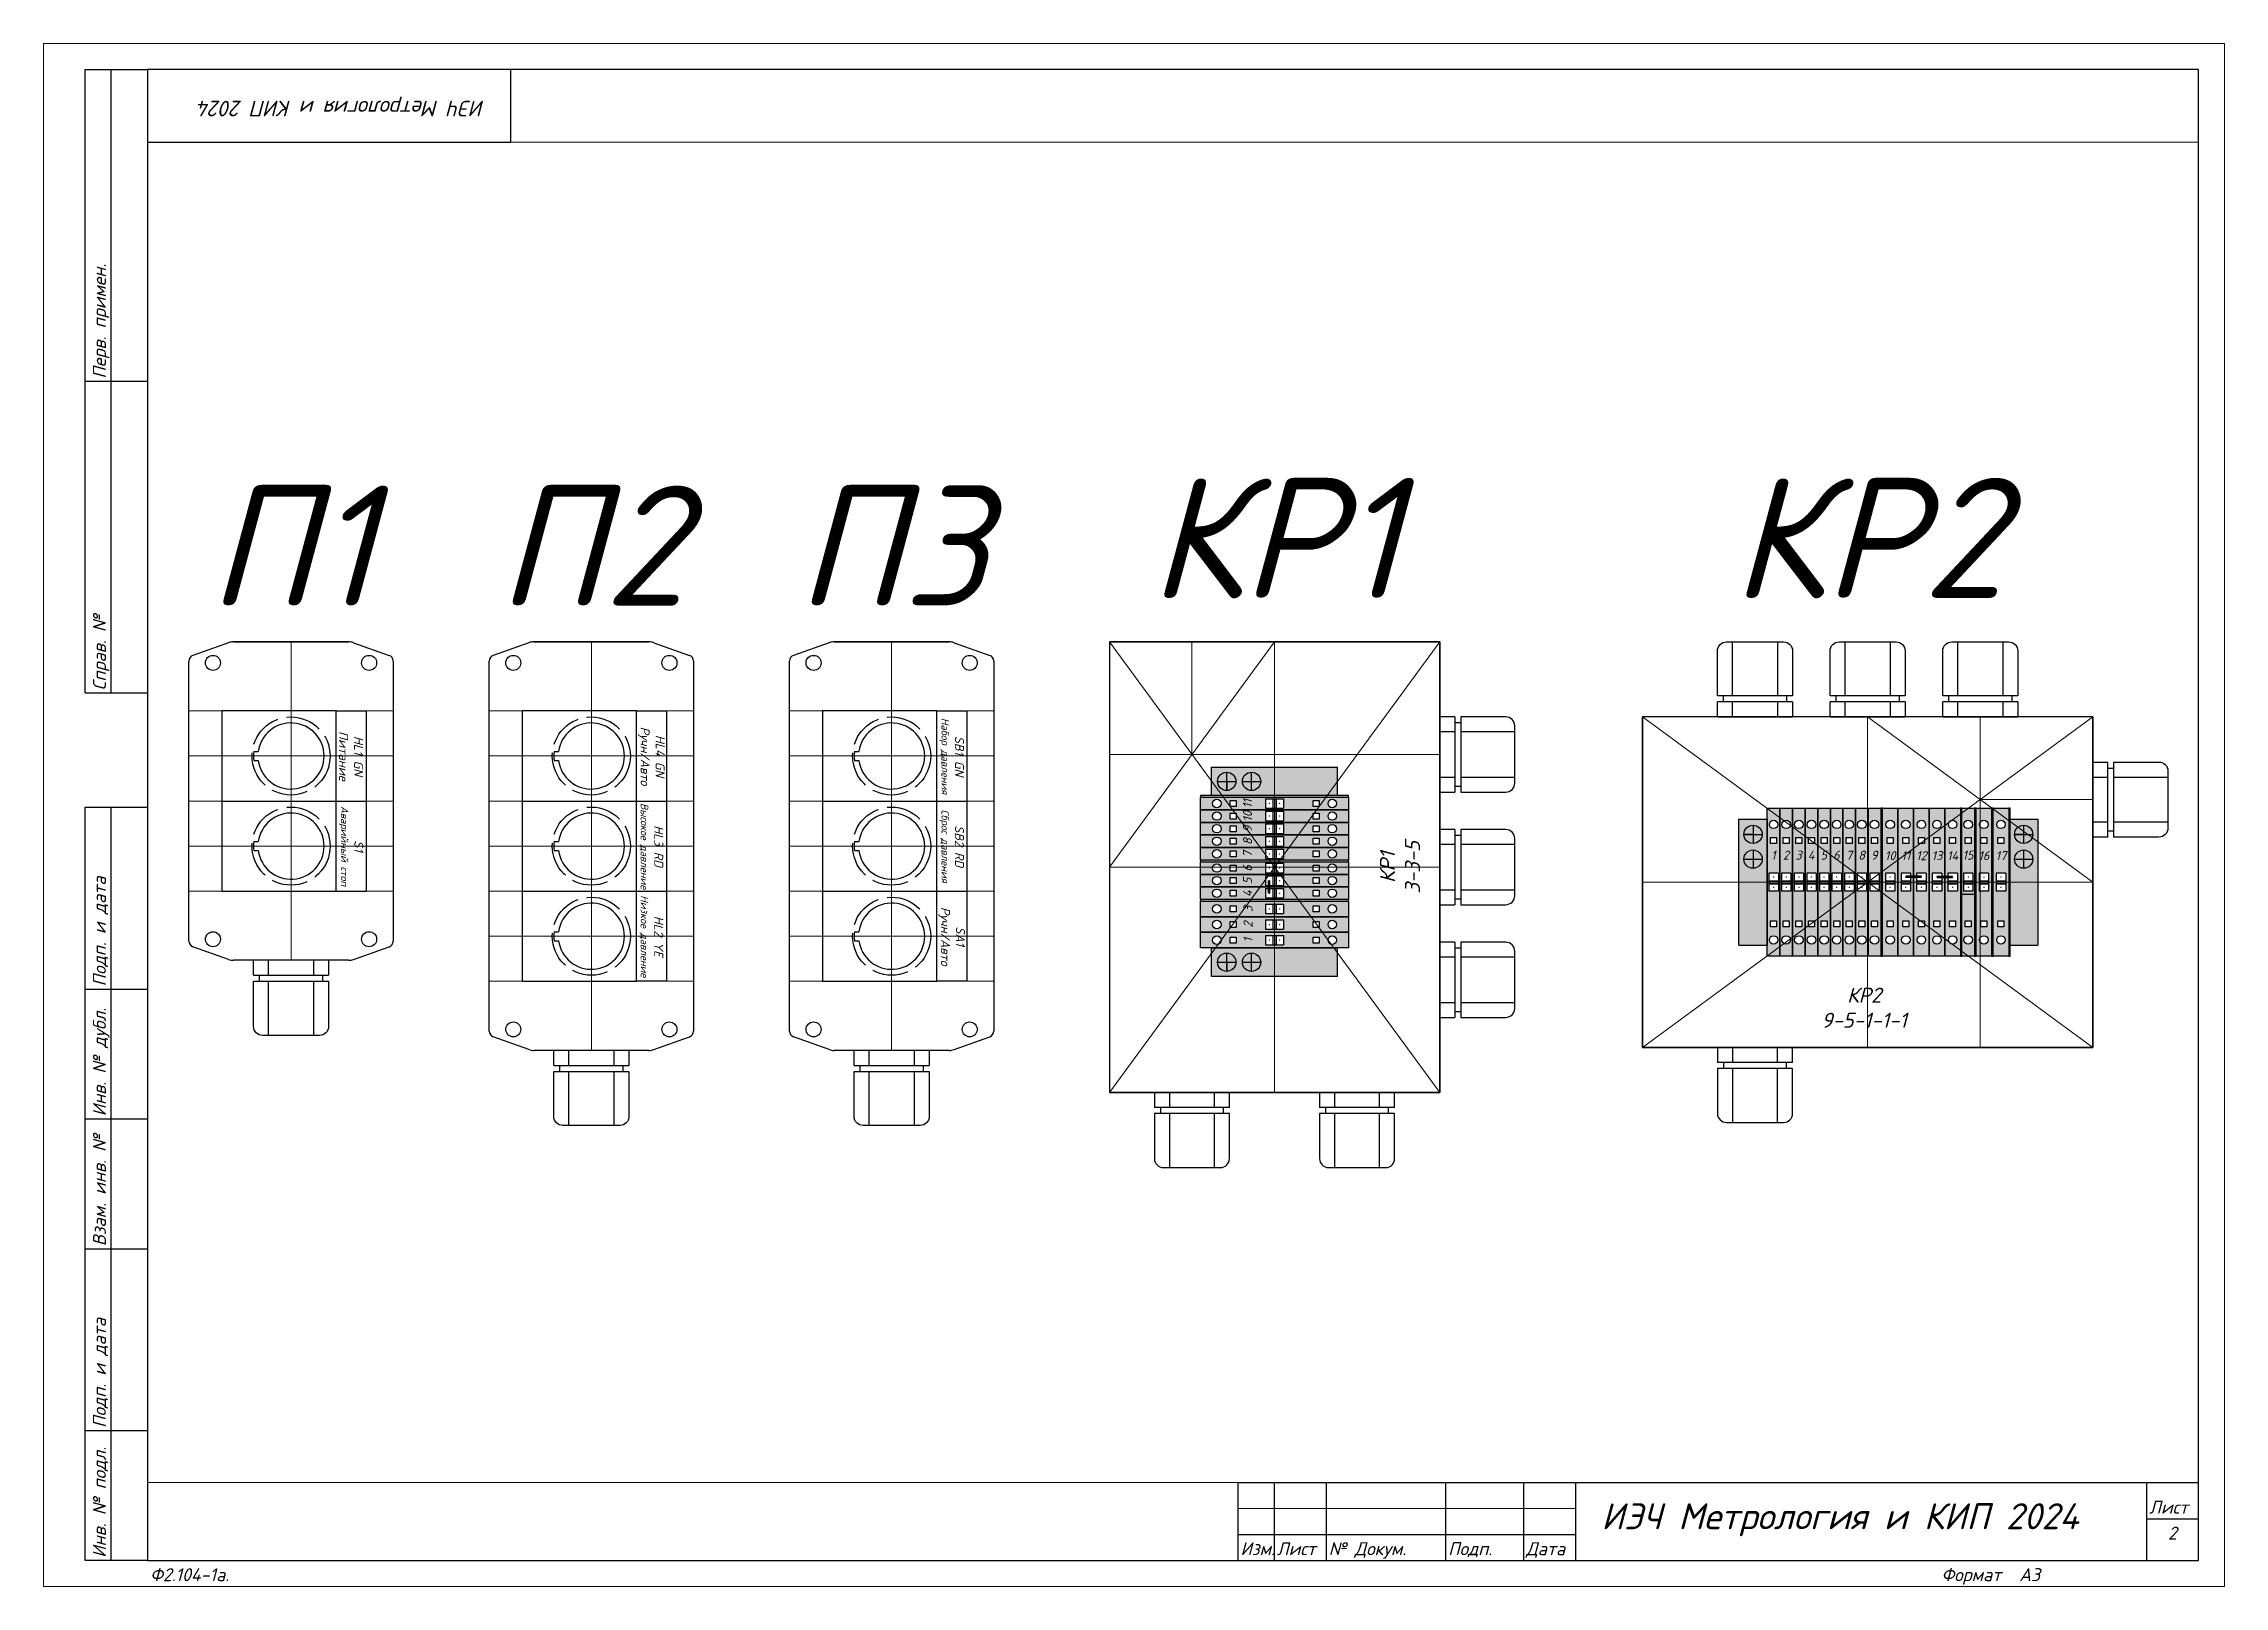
# Paper-space layout 'Посты' of a CAD drawing. Header units: millimetres. Extents: x 0 to 420, y 0 to 297.
# The model-space entities are those that its viewports show. They can reach past a viewport. Long polylines and large blocks are cut down to what shows.
import ezdxf
from ezdxf.enums import TextEntityAlignment as Align

# ---------------------------------------------------------------- set-up
doc = ezdxf.new("R2010")
doc.units = ezdxf.units.MM
doc.linetypes.add('Ш4х1_Гост_ЕСКД', pattern=[5, 4, -1])
for name, color, linetype, lineweight in [('4', 4, 'Continuous', 15), ('Основная', 7, 'Continuous', 30), ('Перемычка', 6, 'Continuous', 140), ('Штриховая', 7, 'Ш4х1_Гост_ЕСКД', 30)]:
    doc.layers.add(name, color=color, linetype=linetype, lineweight=lineweight)
doc.layers.add('Привязки', color=2, linetype='Continuous', lineweight=0, plot=False, transparency=0.8)
doc.layers.add('рамка', color=253, linetype='Continuous', lineweight=5, transparency=0.8)
doc.styles.add('текст', font='isocpeui.ttf')

# ---------------------------------------------------------------- blocks, each defined once
blk = doc.blocks.new('*U110')
for p, q in [((8, 232), (8, 292)), ((8, 292), (20, 292)), ((13, 232), (13, 292)), ((90, 292), (90, 292)), ((90, 292), (90, 292)), ((90, 278), (90, 292)), ((90, 292), (90, 292)), ((90, 292), (90, 292)), ((90, 292), (90, 292)), ((20, 278), (90, 278)), ((8, 232), (20, 232)), ((8, 172), (8, 232)), ((13, 172), (13, 232)), ((8, 172), (20, 172)), ((8, 115), (8, 150)), ((8, 150), (20, 150)), ((13, 115), (13, 150)), ((8, 90), (8, 115)), ((8, 115), (20, 115)), ((13, 90), (13, 115)), ((8, 65), (8, 90)), ((8, 90), (20, 90)), ((13, 65), (13, 90)), ((8, 30), (8, 65)), ((8, 65), (20, 65)), ((13, 30), (13, 65)), ((8, 5), (8, 30)), ((8, 30), (20, 30)), ((13, 5), (13, 30)), ((230, 20), (415, 20)), ((230, 20), (230, 5)), ((237, 20), (237, 5)), ((247, 20), (247, 5)), ((270, 20), (270, 5)), ((285, 20), (285, 5)), ((295, 20), (295, 5)), ((405, 20), (405, 5)), ((415, 20), (415, 20)), ((415, 20), (415, 20)), ((405, 13), (415, 13)), ((230, 10), (295, 10)), ((20, 5), (8, 5)), ((230, 5), (295, 5)), ((415, 5), (415, 5)), ((415, 5), (415, 5)), ((415, 5), (415, 5)), ((415, 5), (415, 5)), ((415, 5), (415, 5)), ((415, 5), (415, 5)), ((415, 5), (415, 5))]:
    blk.add_line(p, q)
blk.add_lwpolyline([(20, 5), (415, 5), (415, 292), (20, 292)], close=True)
at = {"layer": '4'}
for p, q in [((230, 15), (295, 15)), ((415, 5), (415, 5)), ((415, 5), (415, 5)), ((415, 5), (415, 5)), ((415, 5), (415, 5)), ((415, 5), (415, 5)), ((415, 5), (415, 5)), ((415, 5), (415, 5)), ((415, 5), (415, 5)), ((415, 5), (415, 5))]:
    blk.add_line(p, q, dxfattribs=at)
at = {"layer": 'Привязки'}
blk.add_lwpolyline([(0, 0), (420, 0), (420, 297), (0, 297)], close=True, dxfattribs=at)
at = {"layer": 'рамка'}
blk.add_lwpolyline([(0, 297), (420, 297), (420, 0), (0, 0)], close=True, dxfattribs=at)
at = {"style": 'текст'}
for s, p in [('Перв. примен.', (12, 232.5)), ('Справ. №', (12, 172.5)), ('Подп. и дата', (12, 115.5)), ('Инв. № дубл.', (12, 90.5)), ('Взам. инв. №', (12, 65.5)), ('Подп. и дата', (12, 30.5)), ('Инв. № подл.', (12, 5.5))]:
    blk.add_text(s, height=2.5, rotation=90, dxfattribs=at).set_placement(p)
for s, height, p in [('Лист', 2.5, (405.5, 14)), ('Изм.', 2.5, (230.5, 6)), ('Лист', 2.5, (237.5, 6)), ('№ Докум.', 2.5, (247.5, 6)), ('Подп.', 2.5, (270.5, 6)), ('Дата', 2.5, (285.5, 6)), ('Ф2.104-1.', 0.005, (20, 4.99)), ('Разраб.', 0.0000135, (415, 5)), ('Пров.', 0.0000135, (415, 5)), ('Т.контр.', 0.0000135, (415, 5)), ('Н.контр.', 0.0000135, (415, 5)), ('Утв.', 0.0000135, (415, 5)), ('Лит.', 0.0000135, (415, 5)), ('Масса', 0.0000135, (415, 5)), ('Масштаб', 0.0000135, (415, 5)), ('Листов', 0.0000135, (415, 5)), ('Ф2.104-1а.', 2.5, (20.5, 1)), ('Формат', 2.5, (365.5, 1)), ('А3', 2.5, (380.5, 1)), ('А4', 0.025, (419.61, 0.01)), ('А2', 0.00833, (419.87, 0)), ('А1', 0.00625, (419.9, 0)), ('А0', 0.005, (419.92, 0))]:
    blk.add_text(s, height=height, dxfattribs=at).set_placement(p)
for tag, p, height in [('12', (90, 292), 0.00000373), ('13', (90, 292), 0.00000373), ('27', (90, 292), 0.00000522), ('29', (105, 249), 3.5), ('ИЗМ2', (230.5, 16), 2.5), ('ЛИСТИЗМ2', (237.5, 16), 2.5), ('№ДОКУМИЗМ2', (247.5, 16), 2.5), ('28', (415, 20), 0.0000438), ('ИЗМ1', (230.5, 11), 2.5), ('ЛИСТИЗМ1', (237.5, 11), 2.5), ('№ДОКУМИЗМ1', (247.5, 11), 2.5), ('ПОДПИЗМ1', (270.5, 11), 2.5), ('ДАТАИЗМ1', (285.5, 11), 2.5), ('ДАТАНКОНТР', (285.5, 11), 2.5), ('ОБОЗНАЧЕНИЕ', (300, 11), 5), ('ДАТАУТВ', (285.5, 6), 2.5), ('РАЗРАБ', (415, 5), 0.0000135), ('ЛИСТОВ', (415, 5), 0.0000135), ('ПРОВ', (415, 5), 0.0000135), ('ТКОНТР', (415, 5), 0.0000135), ('НКОНТР', (415, 5), 0.0000135), ('УТВ', (415, 5), 0.0000135), ('10', (415, 5), 0.0000135), ('11', (415, 5), 0.0000135), ('ПОДПИЗМ2', (415, 5), 0.0000135), ('ДАТАИЗМ2', (415, 5), 0.0000135), ('ИЗМ3', (415, 5), 0.0000135), ('ЛИСТИЗМ3', (415, 5), 0.0000135), ('№ДОКУМИЗМ3', (415, 5), 0.0000135), ('ПОДПИЗМ3', (415, 5), 0.0000135), ('ДАТАИЗМ3', (415, 5), 0.0000135), ('ИЗМ4', (415, 5), 0.0000135), ('ЛИСТИЗМ4', (415, 5), 0.0000135), ('№ДОКУМИЗМ4', (415, 5), 0.0000135), ('ПОДПИЗМ4', (415, 5), 0.0000135), ('ДАТАИЗМ4', (415, 5), 0.0000135), ('ДАТАРАЗРАБ', (415, 5), 0.0000135), ('ДАТАПРОВ', (415, 5), 0.0000135), ('ДАТАТКОНТР', (415, 5), 0.0000135)]:
    blk.add_attdef(tag, p, '', height=height, dxfattribs=at)
for tag, p, height, rotation in [('ОБОЗНАЧЕНИЕ-ВЕРХ', (85, 286), 3.5, 180), ('ПРИМЕНЯЕМОСТЬ', (19, 232.5), 2.5, 90), ('СПРАВ№', (19, 172.5), 2.5, 90), ('ДАТАУЧЁТАДУБЛ', (19, 115.5), 2.5, 90), ('ИНВ№ДУБЛ', (19, 90.5), 2.5, 90), ('ВЗАМИНВ№', (19, 65.5), 2.5, 90), ('ДАТАУЧЁТА', (19, 30.5), 2.5, 90), ('ИНВ№ПОДЛ', (19, 5.5), 2.5, 90)]:
    blk.add_attdef(tag, p, '', height=height, rotation=rotation, dxfattribs=at)
blk.add_attdef('30', text='', height=5, dxfattribs=at).set_placement((355, 34), align=Align.MIDDLE)
for tag, height, p in [('ЛИСТ', 2.5, (410, 9)), ('НАИМЕНОВАНИЕ1', 0.000027, (415, 5)), ('НАИМЕНОВАНИЕ2', 0.0000189, (415, 5)), ('НАИМЕНОВАНИЕ3', 0.0000189, (415, 5)), ('НАИМЕНОВАНИЕ4', 0.0000135, (415, 5)), ('МАССА', 0.0000189, (415, 5)), ('МАСШТАБ', 0.0000189, (415, 5)), ('МАТЕРИАЛ1', 0.0000135, (415, 5)), ('МАТЕРИАЛ2', 0.0000135, (415, 5)), ('МАТЕРИАЛ3', 0.0000135, (415, 5)), ('ПРЕДПРИЯТИЕ1', 0.0000189, (415, 5)), ('ПРЕДПРИЯТИЕ2', 0.0000189, (415, 5)), ('ПРЕДПРИЯТИЕ3', 0.0000189, (415, 5))]:
    blk.add_attdef(tag, text='', height=height, dxfattribs=at).set_placement(p, align=Align.CENTER)
for tag in ['ЛИТЕРА', 'ЛИТЕРА2', 'ЛИТЕРА3']:
    blk.add_attdef(tag, text='', height=0.0000135, dxfattribs=at).set_placement((415, 5), align=Align.RIGHT)
for tag in ['ИНДЕКС', 'ИНДЕКС2', 'ИНДЕКС3']:
    blk.add_attdef(tag, text='', height=0.0000135, dxfattribs=at).set_placement((415, 5), align=Align.TOP_LEFT)
blk = doc.blocks.new('Кнопочный пост на 2 отв')
at = {"layer": 'Основная'}
for p, q in [((13.18, 52.71), (1.33, 48.47)), ((14.87, 53), (53.13, 53)), ((53.13, 53), (14.87, 53)), ((34, 53), (14.87, 53)), ((54.82, 52.71), (66.67, 48.47)), ((0, -46.59), (0, 46.59)), ((68, 46.59), (68, -46.59)), ((49, 30), (11, 30)), ((11, 30), (11, 0)), ((49, 30), (59, 30)), ((49, -30), (49, 30)), ((59, 30), (59, -30)), ((21.59, 16.5), (23.1, 16.5)), ((21.59, 13.5), (23.1, 13.5)), ((11, 0), (49, 0)), ((11, 0), (11, -30)), ((49, 0), (59, 0)), ((21.59, -13.5), (23.1, -13.5)), ((21.59, -16.5), (23.1, -16.5)), ((11, -30), (11, -30)), ((11, -30), (49, -30)), ((49, -30), (59, -30)), ((13.18, -52.71), (1.33, -48.47)), ((54.82, -52.71), (66.67, -48.47)), ((53.13, -53), (14.87, -53)), ((34, -53), (14.87, -53))]:
    blk.add_line(p, q, dxfattribs=at)
for centre in [(8, 46), (60, 46), (8, -46), (60, -46)]:
    blk.add_circle(centre, 2.5, dxfattribs=at)
for centre, radius, start, end in [((14.87, 48), 5, 90, 109.65382), ((53.13, 48), 5, 70.34618, 90), ((2, 46.59), 2, 109.65382, 180), ((66, 46.59), 2, 0, 70.34618), ((34, 15), 11, 187.83748, 172.16252), ((34, 15), 12.5, 173.1079, 186.8921), ((34, -15), 11, 187.83748, 172.16252), ((34, -15), 12.5, 173.1079, 186.8921), ((2, -46.59), 2, 180, 250.34618), ((66, -46.59), 2, 289.65382, 0), ((14.87, -48), 5, 250.34618, 270), ((53.13, -48), 5, 270, 289.65382)]:
    blk.add_arc(centre, radius, start, end, dxfattribs=at)
at = {"layer": 'Привязки'}
for p, q in [((34, 53), (34, -53)), ((34, 30), (0, 30)), ((11, -30), (11, 30)), ((34, 30), (68, 30)), ((49, -15), (49, 30)), ((68, 15), (0, 15)), ((34, -15), (34, 15)), ((34, 0), (0, 0)), ((34, 0), (68, 0)), ((0, -15), (68, -15)), ((34, -45), (34, -15)), ((49, -15), (49, -30)), ((34, -30), (0, -30)), ((34, -30), (68, -30))]:
    blk.add_line(p, q, dxfattribs=at)
at = {"layer": 'Штриховая'}
for centre in [(34, 15), (34, -15)]:
    blk.add_circle(centre, 13, dxfattribs=at)
at = {"style": 'текст'}
blk.add_attdef('№', text='', height=40, dxfattribs=at).set_placement((34, 53), align=Align.BOTTOM_CENTER)
blk = doc.blocks.new('Сальник')
at = {"layer": 'Основная'}
for p, q in [((-12.5, 0), (-12.5, -5)), ((-12.5, 0), (12.5, 0)), ((-7.5, 0), (-7.5, -5)), ((7.5, -5), (7.5, 0)), ((12.5, -5), (12.5, 0)), ((12.5, -5), (-12.5, -5)), ((12.5, -7), (-12.5, -7)), ((-12.5, -7), (-12.5, -22)), ((-10.5, -5), (-10.5, -7)), ((-7.5, -7), (-7.5, -25)), ((7.5, -25), (7.5, -7)), ((10.5, -7), (10.5, -5)), ((12.5, -22), (12.5, -7)), ((-9.5, -25), (9.5, -25))]:
    blk.add_line(p, q, dxfattribs=at)
for centre, start, end in [((-9.5, -22), 180, 270), ((9.5, -22), 270, 0)]:
    blk.add_arc(centre, 3, start, end, dxfattribs=at)
blk = doc.blocks.new('Стопор на DIN')
at = {"layer": 'Основная', "true_color": 0x939598}
h = blk.add_hatch(color=252, dxfattribs=at)
h.dxf.hatch_style = 1
h.paths.add_polyline_path([(0, 21), (-9.5, 21), (-9.5, -21), (0, -21)])
at = {"layer": 'Основная'}
for p, q in [((-9.5, -21), (-9.5, 21)), ((-9.5, 21), (0, 21)), ((-4.75, 15.92), (-7.8, 15.92)), ((-7.8, 15.92), (-1.7, 15.92)), ((-4.75, 18.97), (-4.75, 12.87)), ((0, 21), (0, -21)), ((-7.8, 7.66), (-1.7, 7.66)), ((-4.75, 10.71), (-4.75, 4.6)), ((-9.5, -21), (0, -21))]:
    blk.add_line(p, q, dxfattribs=at)
for centre in [(-4.75, 15.92), (-4.75, 7.66)]:
    blk.add_circle(centre, 3.05, dxfattribs=at)
blk = doc.blocks.new('КПИ 2-1.5')
at = {"layer": 'Основная'}
for p, q in [((0, -24.65), (0, 24.65)), ((0, 24.65), (4.2, 24.65)), ((4.2, 24.65), (4.2, -24.65)), ((2.1, 3), (0.525, 3)), ((0.525, 3), (0.525, 0)), ((0.525, 0.5), (3.675, 0.5)), ((0.525, 0.5), (3.675, 0.5)), ((0.525, 0), (0.525, -3)), ((3.675, 3), (2.1, 3)), ((3.675, 3), (3.675, 0)), ((3.675, 0), (3.675, -3)), ((3.675, -0.5), (0.525, -0.5)), ((0.525, -0.5), (3.675, -0.5)), ((2.1, -3), (0.525, -3)), ((3.675, -3), (2.1, -3)), ((4.2, -24.65), (0, -24.65))]:
    blk.add_line(p, q, dxfattribs=at)
for points in [[(1.1, 14.825), (3.1, 14.825), (3.1, 12.825), (1.1, 12.825)], [(1.1, -12.825), (3.1, -12.825), (3.1, -14.825), (1.1, -14.825)]]:
    blk.add_lwpolyline(points, close=True, dxfattribs=at)
for centre in [(2.1, 19.2375), (2.1, -19.2375)]:
    blk.add_circle(centre, 1.4187, dxfattribs=at)
blk = doc.blocks.new('КПИ 2-1.5 черная')
at = {"layer": 'Основная', "true_color": 0x000000}
h = blk.add_hatch(dxfattribs=at)
h.set_pattern_fill('AR-B816', color=18)
h.set_pattern_definition([(0, (-15.73, 7), (0, 203.2), []), (90, (-15.73, 7), (-203.2, 203.2), [203.2, -203.2])])
h.paths.add_polyline_path([(4.2, 24.65), (0, 24.65), (0, -24.65), (4.2, -24.65)])
h.paths.add_polyline_path([(3.52, 19.24, -1), (0.68, 19.24, -1)], flags=16)
h.paths.add_polyline_path([(3.1, 14.82), (3.1, 12.82), (1.1, 12.82), (1.1, 14.82)], flags=16)
h.paths.add_polyline_path([(3.67, 3), (3.67, 0), (3.67, -3), (2.1, -3), (0.53, -3), (0.53, 0), (0.53, 3), (2.1, 3)], flags=16)
h.paths.add_polyline_path([(3.1, -12.82), (3.1, -14.82), (1.1, -14.82), (1.1, -12.82)], flags=16)
h.paths.add_polyline_path([(3.52, -19.24, -1), (0.68, -19.24, -1)], flags=16)
at = {"layer": 'Основная', "true_color": 0x454545}
h = blk.add_hatch(color=250, dxfattribs=at)
h.dxf.hatch_style = 1
h.paths.add_polyline_path([(0, -24.65), (4.2, -24.65), (4.2, 24.65), (0, 24.65)])
h.paths.add_polyline_path([(2.1, 3), (3.67, 3), (3.67, 0), (3.67, -3), (2.1, -3), (0.53, -3), (0.53, 0), (0.53, 3)], flags=16)
h.paths.add_polyline_path([(1.1, 12.82), (1.1, 14.82), (3.1, 14.82), (3.1, 12.82)], flags=16)
h.paths.add_polyline_path([(0.68, 19.24, -1), (3.52, 19.24, -1)], flags=16)
h.paths.add_polyline_path([(3.1, -12.82), (3.1, -14.82), (1.1, -14.82), (1.1, -12.82)], flags=16)
h.paths.add_polyline_path([(3.52, -19.24, -1), (0.68, -19.24, -1)], flags=16)
at = {"layer": 'Привязки'}
for centre in [(2.1, 1.75), (2.1, -1.75)]:
    blk.add_circle(centre, 0.00000908, dxfattribs=at)
for p in [(2.1, 1.75), (2.1, 1.75), (2.1, 1.75), (2.1, 1.75), (2.1, 1.75), (2.1, 1.75), (2.1, -1.75), (2.1, -1.75), (2.1, -1.75), (2.1, -1.75), (2.1, -1.75), (2.1, -1.75)]:
    blk.add_point(p, dxfattribs=at)
at = {"layer": 'Основная', "color": 18, "true_color": 0x000000}
blk.add_blockref('КПИ 2-1.5', (0, 0), dxfattribs=at)
at = {"style": 'текст'}
blk.add_attdef('№', text='', height=3, dxfattribs=at).set_placement((2, 9), align=Align.MIDDLE_CENTER)
blk = doc.blocks.new('КПИ 2-1.5 красная')
at = {"layer": 'Основная', "true_color": 0x991b1e}
h = blk.add_hatch(color=244, dxfattribs=at)
h.dxf.hatch_style = 1
h.paths.add_polyline_path([(0, -24.65), (4.2, -24.65), (4.2, 24.65), (0, 24.65)])
h.paths.add_polyline_path([(1.1, 12.82), (1.1, 14.82), (3.1, 14.82), (3.1, 12.82)], flags=16)
h.paths.add_polyline_path([(2.1, 3), (3.67, 3), (3.67, 0), (3.67, -3), (2.1, -3), (0.53, -3), (0.53, 0), (0.53, 3)], flags=16)
h.paths.add_polyline_path([(0.68, 19.24, -1), (3.52, 19.24, -1)], flags=16)
h.paths.add_polyline_path([(3.1, -12.82), (3.1, -14.82), (1.1, -14.82), (1.1, -12.82)], flags=16)
h.paths.add_polyline_path([(3.52, -19.24, -1), (0.68, -19.24, -1)], flags=16)
at = {"layer": 'Привязки'}
for centre in [(2.1, 1.75), (2.1, -1.75)]:
    blk.add_circle(centre, 0.00000908, dxfattribs=at)
for p in [(2.1, 1.75), (2.1, 1.75), (2.1, 1.75), (2.1, 1.75), (2.1, 1.75), (2.1, 1.75), (2.1, -1.75), (2.1, -1.75), (2.1, -1.75), (2.1, -1.75), (2.1, -1.75), (2.1, -1.75)]:
    blk.add_point(p, dxfattribs=at)
at = {"layer": 'Основная', "color": 1}
blk.add_blockref('КПИ 2-1.5', (0, 0), dxfattribs=at)
at = {"style": 'текст'}
blk.add_attdef('№', text='', height=3, dxfattribs=at).set_placement((2, 9), align=Align.MIDDLE_CENTER)
blk = doc.blocks.new('Заглушка КПИ красаня 1.5-2.5')
at = {"layer": 'Основная'}
h = blk.add_hatch(color=1, dxfattribs=at)
h.dxf.hatch_style = 1
h.paths.add_polyline_path([(0, -24.65), (0.5, -24.65), (0.5, 24.65), (0, 24.65)])
for p, q in [((0, 24.65), (0, -24.65)), ((0.5, 24.65), (0, 24.65)), ((0.5, -24.65), (0.5, 24.65)), ((0, -24.65), (0.5, -24.65))]:
    blk.add_line(p, q, dxfattribs=at)
blk = doc.blocks.new('Кнопочный пост 3 отв')
at = {"layer": 'Основная'}
for p, q in [((13.18, 67.71), (1.33, 63.47)), ((14.87, 68), (53.13, 68)), ((53.13, 68), (14.87, 68)), ((34, 68), (14.87, 68)), ((54.82, 67.71), (66.67, 63.47)), ((0, -61.59), (0, 61.59)), ((68, 61.59), (68, -61.59)), ((49, 45), (11, 45)), ((11, 45), (11, 15)), ((49, 45), (59, 45)), ((49, -45), (49, 45)), ((59, 45), (59, -45)), ((21.59, 31.5), (23.1, 31.5)), ((21.59, 28.5), (23.1, 28.5)), ((11, 15), (49, 15)), ((11, 15), (11, -15)), ((49, 15), (59, 15)), ((21.59, 1.5), (23.1, 1.5)), ((21.59, -1.5), (23.1, -1.5)), ((11, -15), (11, -45)), ((11, -15), (49, -15)), ((49, -15), (59, -15)), ((21.59, -28.5), (23.1, -28.5)), ((21.59, -31.5), (23.1, -31.5)), ((11, -45), (49, -45)), ((59, -45), (49, -45)), ((13.18, -67.71), (1.33, -63.47)), ((54.82, -67.71), (66.67, -63.47)), ((53.13, -68), (14.87, -68)), ((34, -68), (14.87, -68))]:
    blk.add_line(p, q, dxfattribs=at)
for centre in [(8, 61), (60, 61), (8, -61), (60, -61)]:
    blk.add_circle(centre, 2.5, dxfattribs=at)
for centre, radius, start, end in [((14.87, 63), 5, 90, 109.65382), ((53.13, 63), 5, 70.34618, 90), ((2, 61.59), 2, 109.65382, 180), ((66, 61.59), 2, 0, 70.34618), ((34, 30), 11, 187.83748, 172.16252), ((34, 30), 12.5, 173.1079, 186.8921), ((34, 0), 11, 187.83748, 172.16252), ((34, 0), 12.5, 173.1079, 186.8921), ((34, -30), 11, 187.83748, 172.16252), ((34, -30), 12.5, 173.1079, 186.8921), ((2, -61.59), 2, 180, 250.34618), ((66, -61.59), 2, 289.65382, 0), ((14.87, -63), 5, 250.34618, 270), ((53.13, -63), 5, 270, 289.65382)]:
    blk.add_arc(centre, radius, start, end, dxfattribs=at)
at = {"layer": 'Привязки'}
for p, q in [((34, 68), (34, -68)), ((34, 45), (0, 45)), ((11, -45), (11, 45)), ((34, 45), (68, 45)), ((49, 0), (49, 45)), ((68, 30), (0, 30)), ((34, 0), (34, 30)), ((34, 15), (0, 15)), ((34, 15), (68, 15)), ((0, 0), (68, 0)), ((34, -30), (34, 0)), ((49, 0), (49, -45)), ((34, -15), (0, -15)), ((34, -15), (68, -15)), ((68, -30), (0, -30)), ((21, -30), (11, -30)), ((34, -45), (0, -45)), ((34, -45), (68, -45))]:
    blk.add_line(p, q, dxfattribs=at)
at = {"layer": 'Штриховая'}
for centre in [(34, 30), (34, 0), (34, -30)]:
    blk.add_circle(centre, 13, dxfattribs=at)
at = {"style": 'текст'}
blk.add_attdef('№', text='', height=40, dxfattribs=at).set_placement((34, 68), align=Align.BOTTOM_CENTER)
blk = doc.blocks.new('КПИ 2-2.5')
at = {"layer": 'Основная'}
for p, q in [((0, -24.65), (0, 24.65)), ((0, 24.65), (5.2, 24.65)), ((5.2, 24.65), (5.2, -24.65)), ((2.6, 3), (1.025, 3)), ((1.025, 3), (1.025, 0)), ((1.025, 0.5), (4.175, 0.5)), ((1.025, 0.5), (4.175, 0.5)), ((1.025, 0), (1.025, -3)), ((4.175, 3), (2.6, 3)), ((4.175, 3), (4.175, 0)), ((4.175, 0), (4.175, -3)), ((4.175, -0.5), (1.025, -0.5)), ((1.025, -0.5), (4.175, -0.5)), ((2.6, -3), (1.025, -3)), ((4.175, -3), (2.6, -3)), ((5.2, -24.65), (0, -24.65))]:
    blk.add_line(p, q, dxfattribs=at)
for points in [[(1.6, 14.825), (3.6, 14.825), (3.6, 12.825), (1.6, 12.825)], [(1.6, -12.825), (3.6, -12.825), (3.6, -14.825), (1.6, -14.825)]]:
    blk.add_lwpolyline(points, close=True, dxfattribs=at)
for centre in [(2.6, 19.2375), (2.6, -19.2375)]:
    blk.add_circle(centre, 1.4187, dxfattribs=at)
blk = doc.blocks.new('КПИ 2-2.5 ЖЗ')
at = {"layer": 'Основная', "true_color": 0x939598}
h = blk.add_hatch(color=252, dxfattribs=at)
h.set_gradient(color1=(19, 103, 52), color2=(200, 201, 45), rotation=45, name='CYLINDER')
h.paths.add_polyline_path([(5.2, 24.65), (0, 24.65), (0, 0), (1.03, 0), (1.03, 3), (2.6, 3), (4.17, 3), (4.17, -3), (5.2, -3)])
h.paths.add_polyline_path([(1.6, 12.82), (1.6, 14.82), (3.6, 14.82), (3.6, 12.82)], flags=16)
edge = h.paths.add_edge_path(flags=16)
edge.add_arc((2.6, 19.24), 1.42, 0, 360)
at = {"layer": 'Основная'}
h = blk.add_hatch(color=256, dxfattribs=at)
h.set_gradient(color1=(200, 201, 45), color2=(19, 103, 52), rotation=45, name='CYLINDER')
h.paths.add_polyline_path([(5.2, 0), (4.17, 0), (4.17, -3), (2.6, -3), (1.03, -3), (1.03, 3), (0, 3), (0, -24.65), (5.2, -24.65)])
h.paths.add_polyline_path([(3.6, -12.82), (3.6, -14.82), (1.6, -14.82), (1.6, -12.82)], flags=16)
edge = h.paths.add_edge_path(flags=16)
edge.add_arc((2.6, -19.24), 1.42, 0, 360)
at = {"layer": 'Привязки'}
for centre in [(2.6, 1.75), (2.6, -1.75)]:
    blk.add_circle(centre, 0.00000908, dxfattribs=at)
for p in [(2.6, 1.75), (2.6, 1.75), (2.6, 1.75), (2.6, 1.75), (2.6, 1.75), (2.6, 1.75), (2.6, -1.75), (2.6, -1.75), (2.6, -1.75), (2.6, -1.75), (2.6, -1.75), (2.6, -1.75)]:
    blk.add_point(p, dxfattribs=at)
at = {"layer": 'Основная'}
blk.add_blockref('КПИ 2-2.5', (0, 0), dxfattribs=at)
blk = doc.blocks.new('Заглушка КПИ черн 1.5-2.5')
at = {"layer": 'Основная', "true_color": 0x000000}
h = blk.add_hatch(color=18, dxfattribs=at)
h.dxf.hatch_style = 1
h.paths.add_polyline_path([(0, -24.65), (0.5, -24.65), (0.5, 24.65), (0, 24.65)])
at = {"layer": 'Основная'}
for p, q in [((0, 24.65), (0, -24.65)), ((0.5, 24.65), (0, 24.65)), ((0.5, -24.65), (0.5, 24.65)), ((0, -24.65), (0.5, -24.65))]:
    blk.add_line(p, q, dxfattribs=at)
blk = doc.blocks.new('Заглушка КПИ зеленая 1.5-2.5')
at = {"layer": 'Основная'}
h = blk.add_hatch(color=3, dxfattribs=at)
h.dxf.hatch_style = 1
h.paths.add_polyline_path([(2212.92, 559.35), (2213.42, 559.35), (2213.42, 608.65), (2212.92, 608.65)])
for p, q in [((2212.92, 608.65), (2212.92, 559.35)), ((2213.42, 608.65), (2212.92, 608.65)), ((2213.42, 559.35), (2213.42, 608.65)), ((2212.92, 559.35), (2213.42, 559.35))]:
    blk.add_line(p, q, dxfattribs=at)
blk = doc.blocks.new('КПИ 2-2.5 синяя')
at = {"layer": 'Основная', "true_color": 0x22346e}
h = blk.add_hatch(color=159, dxfattribs=at)
h.dxf.hatch_style = 1
h.paths.add_polyline_path([(5.2, 24.65), (0, 24.65), (0, -24.65), (5.2, -24.65)])
h.paths.add_polyline_path([(4.17, 3), (4.17, 0), (4.17, -3), (2.6, -3), (1.03, -3), (1.03, 0), (1.03, 3), (2.6, 3)], flags=16)
h.paths.add_polyline_path([(1.6, 12.82), (1.6, 14.82), (3.6, 14.82), (3.6, 12.82)], flags=16)
h.paths.add_polyline_path([(1.18, 19.24, -1), (4.02, 19.24, -1)], flags=16)
h.paths.add_polyline_path([(3.6, -12.82), (3.6, -14.82), (1.6, -14.82), (1.6, -12.82)], flags=16)
h.paths.add_polyline_path([(4.02, -19.24, -1), (1.18, -19.24, -1)], flags=16)
at = {"layer": 'Привязки'}
for centre in [(2.6, 1.75), (2.6, -1.75)]:
    blk.add_circle(centre, 0.00000908, dxfattribs=at)
for p in [(2.6, 1.75), (2.6, 1.75), (2.6, 1.75), (2.6, 1.75), (2.6, 1.75), (2.6, 1.75), (2.6, -1.75), (2.6, -1.75), (2.6, -1.75), (2.6, -1.75), (2.6, -1.75), (2.6, -1.75)]:
    blk.add_point(p, dxfattribs=at)
at = {"layer": 'Основная'}
blk.add_blockref('КПИ 2-2.5', (0, 0), dxfattribs=at)
blk = doc.blocks.new('Заглушка КПИ синяя 1.5-2.5')
at = {"layer": 'Основная'}
h = blk.add_hatch(color=5, dxfattribs=at)
h.dxf.hatch_style = 1
h.paths.add_polyline_path([(0, -24.65), (0.5, -24.65), (0.5, 24.65), (0, 24.65)])
for p, q in [((0, 24.65), (0, -24.65)), ((0.5, 24.65), (0, 24.65)), ((0.5, -24.65), (0.5, 24.65)), ((0, -24.65), (0.5, -24.65))]:
    blk.add_line(p, q, dxfattribs=at)
blk = doc.blocks.new('КПИ 2-2.5 серая')
at = {"layer": 'Основная', "true_color": 0x939598}
h = blk.add_hatch(color=252, dxfattribs=at)
h.dxf.hatch_style = 1
h.paths.add_polyline_path([(5.2, 24.65), (0, 24.65), (0, -24.65), (5.2, -24.65)])
h.paths.add_polyline_path([(4.17, 3), (4.17, 0), (4.17, -3), (2.6, -3), (1.03, -3), (1.03, 0), (1.03, 3), (2.6, 3)], flags=16)
h.paths.add_polyline_path([(1.6, 12.82), (1.6, 14.82), (3.6, 14.82), (3.6, 12.82)], flags=16)
h.paths.add_polyline_path([(1.18, 19.24, -1), (4.02, 19.24, -1)], flags=16)
h.paths.add_polyline_path([(3.6, -12.82), (3.6, -14.82), (1.6, -14.82), (1.6, -12.82)], flags=16)
h.paths.add_polyline_path([(4.02, -19.24, -1), (1.18, -19.24, -1)], flags=16)
at = {"layer": 'Привязки'}
blk.add_line((0, 0), (5.2, 0), dxfattribs=at)
for centre in [(2.6, 1.75), (2.6, -1.75)]:
    blk.add_circle(centre, 0.00000908, dxfattribs=at)
for p in [(2.6, 1.75), (2.6, 1.75), (2.6, 1.75), (2.6, 1.75), (2.6, 1.75), (2.6, 1.75), (2.6, -1.75), (2.6, -1.75), (2.6, -1.75), (2.6, -1.75), (2.6, -1.75), (2.6, -1.75)]:
    blk.add_point(p, dxfattribs=at)
at = {"layer": 'Основная'}
blk.add_blockref('КПИ 2-2.5', (0, 0), dxfattribs=at)
blk = doc.blocks.new('Заглушка КПИ серая 1.5-2.5')
at = {"layer": 'Основная', "true_color": 0x939598}
h = blk.add_hatch(color=252, dxfattribs=at)
h.dxf.hatch_style = 1
h.paths.add_polyline_path([(0, -24.65), (0.5, -24.65), (0.5, 24.65), (0, 24.65)])
at = {"layer": 'Основная'}
for p, q in [((0, 24.65), (0, -24.65)), ((0.5, 24.65), (0, 24.65)), ((0.5, -24.65), (0.5, 24.65)), ((0, -24.65), (0.5, -24.65))]:
    blk.add_line(p, q, dxfattribs=at)

msp = doc.modelspace()

# ---------------------------------------------------------------- linework, layer by layer
at = {"layer": 'Основная'}
for p, q in [((6482.5, 7000), (6372.5, 7000)), ((6372.5, 7000), (6372.5, 6850)), ((6372.5, 7000), (6372.5, 6962.5)), ((6372.5, 7000), (6400, 7000)), ((6400, 7000), (6427.5, 7000)), ((6427.5, 7000), (6455, 7000)), ((6455, 7000), (6482.5, 7000)), ((6482.5, 6850), (6482.5, 7000)), ((6482.5, 7000), (6482.5, 6962.5)), ((6550, 6975), (6550, 6865)), ((6700, 6975), (6550, 6975)), ((6587.5, 6975), (6550, 6975)), ((6550, 6865), (6550, 6975)), ((6550, 6975), (6550, 6947.5)), ((6625, 6975), (6587.5, 6975)), ((6662.5, 6975), (6625, 6975)), ((6700, 6975), (6662.5, 6975)), ((6700, 6865), (6700, 6975)), ((6700, 6975), (6700, 6947.5)), ((6372.5, 6962.5), (6372.5, 6925)), ((6482.5, 6962.5), (6482.5, 6925)), ((6550, 6947.5), (6550, 6920)), ((6700, 6947.5), (6700, 6920)), ((6372.5, 6925), (6372.5, 6887.5)), ((6482.5, 6925), (6482.5, 6887.5)), ((6550, 6920), (6550, 6892.5)), ((6700, 6920), (6700, 6892.5)), ((6550, 6892.5), (6550, 6865)), ((6700, 6892.5), (6700, 6865)), ((6372.5, 6887.5), (6372.5, 6850)), ((6482.5, 6887.5), (6482.5, 6850)), ((6550, 6865), (6700, 6865)), ((6587.5, 6865), (6550, 6865)), ((6625, 6865), (6587.5, 6865)), ((6662.5, 6865), (6625, 6865)), ((6700, 6865), (6662.5, 6865)), ((6372.5, 6850), (6482.5, 6850)), ((6482.5, 6850), (6372.5, 6850)), ((6372.5, 6850), (6400, 6850)), ((6400, 6850), (6427.5, 6850)), ((6427.5, 6850), (6455, 6850)), ((6455, 6850), (6482.5, 6850))]:
    msp.add_line(p, q, dxfattribs=at)
at = {"layer": 'Перемычка'}
for p, q in [((6642.89776, 6921.74998), (6637.69777, 6921.75)), ((6648.09777, 6921.75), (6653.29777, 6921.75)), ((6425.75002, 6916.30706), (6425.75002, 6920.50706))]:
    msp.add_line(p, q, dxfattribs=at)
at = {"layer": 'Привязки'}
for p, q in [((6372.5, 6850), (6482.5, 7000)), ((6372.5, 7000), (6482.5, 6850)), ((6372.5, 6925), (6427.5, 7000)), ((6400, 6962.5), (6400, 7000)), ((6427.5, 6850), (6427.5, 7000)), ((6550, 6975), (6700, 6865)), ((6700, 6975), (6550, 6865)), ((6625, 6975), (6625, 6865)), ((6625, 6975), (6700, 6920)), ((6662.5, 6975), (6662.5, 6865)), ((6372.5, 6962.5), (6482.5, 6962.5)), ((6662.5, 6947.5), (6700, 6947.5)), ((6372.5, 6925), (6482.5, 6925)), ((6550, 6920), (6700, 6920))]:
    msp.add_line(p, q, dxfattribs=at)

# ---------------------------------------------------------------- block references
at = {"layer": 'Основная', "rotation": 90}
for name, p, values in [('КПИ 2-1.5 красная', (6427.50001, 6944.10709), {'№': '11'}), ('КПИ 2-1.5 красная', (6427.50001, 6939.90709), {'№': '10'}), ('КПИ 2-1.5 красная', (6427.50001, 6935.70709), {'№': '9'}), ('КПИ 2-1.5 красная', (6427.50001, 6931.50709), {'№': '8'}), ('КПИ 2-1.5 красная', (6427.50001, 6927.30709), {'№': '7'}), ('КПИ 2-1.5 черная', (6427.50003, 6922.60706), {'№': '6'}), ('КПИ 2-1.5 черная', (6427.50003, 6918.40706), {'№': '5'}), ('КПИ 2-1.5 черная', (6427.50003, 6914.20706), {'№': '4'})]:
    msp.add_blockref(name, p, dxfattribs=at).add_auto_attribs(values)
at = {"layer": 'Основная'}
for name, p, values in [('КПИ 2-1.5 красная', (6591.59776, 6919.99999), {'№': '1'}), ('КПИ 2-1.5 красная', (6595.79776, 6919.99999), {'№': '2'}), ('КПИ 2-1.5 красная', (6599.99776, 6919.99999), {'№': '3'}), ('КПИ 2-1.5 красная', (6604.19776, 6919.99999), {'№': '4'}), ('КПИ 2-1.5 красная', (6608.39776, 6919.99999), {'№': '5'}), ('КПИ 2-1.5 красная', (6612.59776, 6919.99999), {'№': '6'}), ('КПИ 2-1.5 красная', (6616.79776, 6920), {'№': '7'}), ('КПИ 2-1.5 красная', (6620.99776, 6919.99999), {'№': '8'}), ('КПИ 2-1.5 красная', (6625.19776, 6919.99999), {'№': '9'}), ('Кнопочный пост на 2 отв', (6066, 6947), {'№': 'П1'}), ('Кнопочный пост 3 отв', (6166, 6932), {'№': 'П2'}), ('Кнопочный пост 3 отв', (6266, 6932), {'№': 'П3'}), ('КПИ 2-1.5 черная', (6656.39776, 6919.99997), {'№': '15'})]:
    msp.add_blockref(name, p, dxfattribs=at).add_auto_attribs(values)
at = {"layer": 'Основная', "lineweight": -3}
ref = msp.add_blockref('КПИ 2-2.5 серая', (6629.89776, 6919.99999), dxfattribs=at)
ref.add_attrib('№', '10', dxfattribs={"layer": '0', "height": 3, "style": 'текст'}).set_placement((6632.49776, 6928.82499), align=Align.MIDDLE_CENTER)
ref = msp.add_blockref('КПИ 2-2.5 серая', (6635.09776, 6919.99999), dxfattribs=at)
ref.add_attrib('№', '11', dxfattribs={"layer": '0', "height": 3, "style": 'текст'}).set_placement((6637.69776, 6928.82499), align=Align.MIDDLE_CENTER)
ref = msp.add_blockref('КПИ 2-2.5 серая', (6640.29776, 6919.99998), dxfattribs=at)
ref.add_attrib('№', '12', dxfattribs={"layer": '0', "height": 3, "style": 'текст'}).set_placement((6642.89776, 6928.82498), align=Align.MIDDLE_CENTER)
ref = msp.add_blockref('КПИ 2-2.5 серая', (6645.49776, 6919.99999), dxfattribs=at)
ref.add_attrib('№', '13', dxfattribs={"layer": '0', "height": 3, "style": 'текст'}).set_placement((6648.09776, 6928.82499), align=Align.MIDDLE_CENTER)
ref = msp.add_blockref('КПИ 2-2.5 серая', (6650.69776, 6919.99999), dxfattribs=at)
ref.add_attrib('№', '14', dxfattribs={"layer": '0', "height": 3, "style": 'текст'}).set_placement((6653.29776, 6928.82499), align=Align.MIDDLE_CENTER)
at = {"layer": 'Основная', "xscale": -1}
for p, rotation in [((6587.5, 6975), 180), ((6625, 6975), 180), ((6662.5, 6975), 180), ((6700, 6947.5), 90)]:
    msp.add_blockref('Сальник', p, dxfattribs=dict(at, rotation=rotation))
at = {"layer": 'Основная', "rotation": 90}
for name, p in [('Сальник', (6482.5, 6962.5)), ('Заглушка КПИ красаня 1.5-2.5', (6427.5, 6948.30709)), ('Сальник', (6482.5, 6925)), ('Заглушка КПИ черн 1.5-2.5', (6427.50003, 6926.80709)), ('Сальник', (6482.5, 6887.5))]:
    msp.add_blockref(name, p, dxfattribs=at)
at = {"layer": 'Основная', "lineweight": -3, "rotation": 90}
for name, p in [('Стопор на DIN', (6427.5, 6958.30709)), ('Заглушка КПИ зеленая 1.5-2.5', (7011.49999, 4700.78356)), ('Стопор на DIN', (6427.5, 6898.10703))]:
    msp.add_blockref(name, p, dxfattribs=at)
at = {"layer": 'Основная'}
for name, p in [('Заглушка КПИ красаня 1.5-2.5', (6629.39776, 6919.99999)), ('Заглушка КПИ серая 1.5-2.5', (6655.89776, 6919.99997)), ('Заглушка КПИ черн 1.5-2.5', (6660.59776, 6919.99997)), ('Заглушка КПИ синяя 1.5-2.5', (6666.29776, 6919.99997)), ('Сальник', (6587.5, 6865)), ('Сальник', (6400, 6850)), ('Сальник', (6455, 6850))]:
    msp.add_blockref(name, p, dxfattribs=at)
at = {"layer": 'Основная', "lineweight": -3}
ref = msp.add_blockref('КПИ 2-2.5 синяя', (6661.09776, 6919.99997), dxfattribs=at)
ref.add_attrib('№', '16', dxfattribs={"layer": '0', "height": 3, "style": 'текст'}).set_placement((6663.69776, 6928.82497), align=Align.MIDDLE_CENTER)
ref = msp.add_blockref('КПИ 2-2.5 ЖЗ', (6666.79776, 6920), dxfattribs=at)
ref.add_attrib('№', '17', dxfattribs={"layer": '0', "height": 3, "style": 'текст'}).set_placement((6669.39776, 6928.825), align=Align.MIDDLE_CENTER)
for name, p in [('Заглушка КПИ зеленая 1.5-2.5', (4459.07426, 6336.00001)), ('Заглушка КПИ зеленая 1.5-2.5', (4459.07426, 6336.00001)), ('Стопор на DIN', (6591.59776, 6920)), ('Стопор на DIN', (6681.70518, 6920.00004))]:
    msp.add_blockref(name, p, dxfattribs=at)
ref = msp.add_blockref('КПИ 2-2.5 ЖЗ', (6427.50003, 6908.50703), dxfattribs=dict(at, rotation=90))
ref.add_attrib('№', '3', dxfattribs={"layer": '0', "height": 3, "rotation": 90, "style": 'текст'}).set_placement((6418.67503, 6911.10703), align=Align.MIDDLE_CENTER)
ref = msp.add_blockref('КПИ 2-2.5 ЖЗ', (6427.50002, 6903.30703), dxfattribs=dict(at, rotation=90))
ref.add_attrib('№', '2', dxfattribs={"layer": '0', "height": 3, "rotation": 90, "style": 'текст'}).set_placement((6418.67502, 6905.90703), align=Align.MIDDLE_CENTER)
ref = msp.add_blockref('КПИ 2-2.5 ЖЗ', (6427.50002, 6898.10703), dxfattribs=dict(at, rotation=90))
ref.add_attrib('№', '1', dxfattribs={"layer": '0', "height": 3, "rotation": 90, "style": 'текст'}).set_placement((6418.67502, 6900.70703), align=Align.MIDDLE_CENTER)
at = {"layer": 'Основная', "xscale": -1}
for p in [(6100, 6894), (6200, 6864), (6300, 6864)]:
    msp.add_blockref('Сальник', p, dxfattribs=at)

# ---------------------------------------------------------------- texts
at = {"layer": 'Основная', "style": 'текст'}
for s, width, insert, char_height, attachment_point in [('КР1', 110, (6427.5, 7034.52452), 40, 5), ('КР2', 110, (6625, 7034.52452), 40, 5), ('КР2\\P9-5-1-1-1', 16, (6623.84776, 6884.88579), 5, 2)]:
    msp.add_mtext_dynamic_manual_height_columns(s, width=width, gutter_width=200, heights=[0], dxfattribs=dict(at, insert=insert, char_height=char_height, attachment_point=attachment_point))
for s, width, heights, insert, char_height, attachment_point, rotation in [('SB1 GN\\P{\\H0.83333x;Набор давления}', 38.4244888, [35.3331], (6320, 6962), 3, 5, 270), ('HL1 GN Питание', 24.3054058, [38.92961], (6120, 6962), 3, 5, 270), ('HL4 GN\\PРучн/Авто', 24.3054058, [38.92961], (6220, 6962), 3, 5, 270), ('S1\\P{\\H0.83333x;Аварийный стоп}', 36.8020103, [14.00444], (6120, 6932), 3, 5, 270), ('HL3 RD\\P{\\H0.83333x;Высокое давление}', 42.5773209, [27.0335], (6220, 6932), 3, 5, 270), ('SB2 RD\\P{\\H0.83333x;Сброс давления}', 46.1761386, [23.16039], (6320, 6932), 3, 5, 270), ('КР1\\P3-3-5', 16, [0], (6462.61421, 6924.9494), 5, 2, 90), ('HL2 YE\\P{\\H0.83333x;Низкое давление}', 35.9327895, [28.97014], (6220, 6902), 3, 5, 270), ('SA1\\PРучн/Авто', 24.3054058, [38.92961], (6320, 6902), 3, 5, 270)]:
    msp.add_mtext_dynamic_manual_height_columns(s, width=width, gutter_width=200, heights=heights, dxfattribs=dict(at, insert=insert, char_height=char_height, attachment_point=attachment_point, rotation=rotation))

psp = doc.layouts.new('Посты')

# ---------------------------------------------------------------- block references
ref = psp.add_blockref('*U110', (0, 0))
ref.add_attrib('ОБОЗНАЧЕНИЕ', 'ИЭЧ Метрология и КИП 2024', (300, 11), dxfattribs={"height": 5, "style": 'текст'})
ref.add_attrib('ОБОЗНАЧЕНИЕ-ВЕРХ', 'ИЭЧ Метрология и КИП 2024', (85, 286), dxfattribs={"height": 3, "rotation": 180, "style": 'текст'})
ref.add_attrib('НАИМЕНОВАНИЕ1', 'Система', dxfattribs={"height": 0.0000189, "style": 'текст'}).set_placement((415, 5), align=Align.CENTER)
ref.add_attrib('НАИМЕНОВАНИЕ2', 'автоматического управления', dxfattribs={"height": 0.0000189, "style": 'текст'}).set_placement((415, 5), align=Align.CENTER)
ref.add_attrib('НАИМЕНОВАНИЕ3', 'давлением', dxfattribs={"height": 0.0000189, "style": 'текст'}).set_placement((415, 5), align=Align.CENTER)
ref.add_attrib('РАЗРАБ', 'Соловьев И. П.', (415, 5), dxfattribs={"height": 0.0000108, "style": 'текст'})
ref.add_attrib('ЛИСТОВ', '3', (415, 5), dxfattribs={"height": 0.0000135, "style": 'текст'})
ref.add_attrib('ЛИСТ', '2', dxfattribs={"height": 2.5, "style": 'текст'}).set_placement((410, 9), align=Align.CENTER)
ref.add_attrib('МАТЕРИАЛ2', 'Монтажная схема', dxfattribs={"height": 0.0000135, "style": 'текст'}).set_placement((415, 5), align=Align.CENTER)
ref.add_attrib('ПРЕДПРИЯТИЕ1', 'ФГБОУ ДПО "Институт', dxfattribs={"height": 0.0000108, "style": 'текст'}).set_placement((415, 5), align=Align.CENTER)
ref.add_attrib('ПРЕДПРИЯТИЕ2', 'развития профессионального', dxfattribs={"height": 0.0000108, "style": 'текст'}).set_placement((415, 5), align=Align.CENTER)
ref.add_attrib('ПРЕДПРИЯТИЕ3', 'образования"', dxfattribs={"height": 0.0000108, "style": 'текст'}).set_placement((415, 5), align=Align.CENTER)

# ---------------------------------------------------------------- viewports
at = {"layer": 'Основная', "view_target_point": (7594.85541, 4036.9064)}
psp.add_viewport(center=(217.5, 149), size=(395, 258), view_center_point=(-1201.18536, 2906.31776), view_height=446.0917109, dxfattribs=at)

doc.saveas('drawing.dxf')
